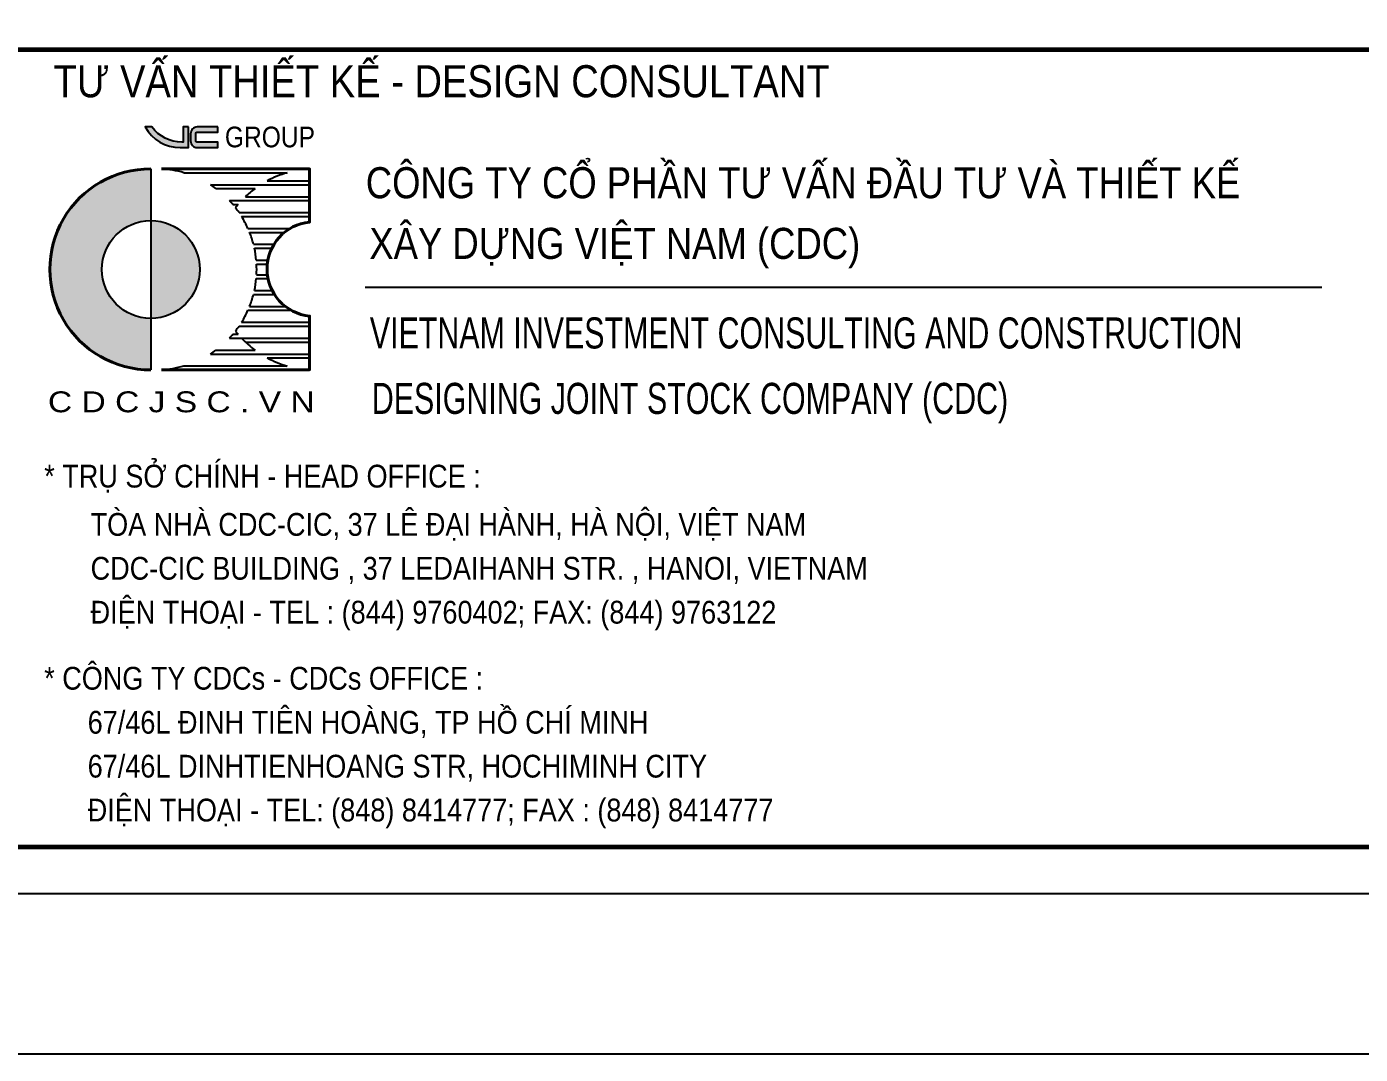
# Model space of a CAD drawing. Header units: millimetres. Extents: x 44 to 16922, y -171 to 5129.
# Drawn here: x 5697.1 to 5825.9, y 1810.7 to 1910 of the extents above; entities that cross this region are included whole.
import ezdxf
from ezdxf.enums import TextEntityAlignment as Align

# ---------------------------------------------------------------- set-up
doc = ezdxf.new("R2010")
doc.units = ezdxf.units.MM
doc.layers.add('CDC -TEXT KHUNG', color=7, linetype='Continuous', lineweight=15)
doc.layers.add('CDC-KHUNGTEN', color=7, linetype='Continuous')
doc.styles.add('KT CDC', font='arial.ttf', dxfattribs={"width": 0.85, "height": 200})

# ---------------------------------------------------------------- blocks, each defined once
blk = doc.blocks.new('LOGOmoi')
at = {"layer": 'CDC-KHUNGTEN'}
h = blk.add_hatch(color=1, dxfattribs=at)
h.paths.add_polyline_path([(1.458, 5.453), (1.257, 5.453), (1.257, 4.876), (1.208, 4.876, -0.237912), (0.058, 5.453), (-0.203, 5.453, 0.272847), (1.139, 4.665), (1.458, 4.665)])
h.paths.add_polyline_path([(2.588, 5.453), (1.796, 5.453, 0.414214), (1.539, 5.196), (1.539, 4.922, 0.414214), (1.796, 4.665), (2.588, 4.665), (2.588, 4.866), (1.796, 4.866, -0.414214), (1.739, 4.922), (1.739, 5.196, -0.414214), (1.796, 5.253), (2.588, 5.253)])
at = {"layer": 'CDC-KHUNGTEN', "true_color": 0x00fa3e}
h = blk.add_hatch(color=100, dxfattribs=at)
edge = h.paths.add_edge_path()
edge.add_arc((0.017, -0.003), 1.874, 90, 270)
edge.add_line((0.017, -1.876), (0.017, -3.844))
edge.add_line((0.017, -3.844), (-0.171, -3.839))
edge.add_line((-0.171, -3.839), (-0.36, -3.826))
edge.add_line((-0.36, -3.826), (-0.547, -3.803))
edge.add_line((-0.547, -3.803), (-0.733, -3.77))
edge.add_line((-0.733, -3.77), (-0.917, -3.729))
edge.add_line((-0.917, -3.729), (-1.099, -3.679))
edge.add_line((-1.099, -3.679), (-1.278, -3.619))
edge.add_line((-1.278, -3.619), (-1.454, -3.551))
edge.add_line((-1.454, -3.551), (-1.626, -3.475))
edge.add_line((-1.626, -3.475), (-1.795, -3.39))
edge.add_line((-1.795, -3.39), (-1.959, -3.297))
edge.add_line((-1.959, -3.297), (-2.119, -3.196))
edge.add_line((-2.119, -3.196), (-2.273, -3.088))
edge.add_line((-2.273, -3.088), (-2.422, -2.972))
edge.add_line((-2.422, -2.972), (-2.564, -2.848))
edge.add_line((-2.564, -2.848), (-2.701, -2.718))
edge.add_line((-2.701, -2.718), (-2.831, -2.582))
edge.add_line((-2.831, -2.582), (-2.954, -2.439))
edge.add_line((-2.954, -2.439), (-3.07, -2.29))
edge.add_line((-3.07, -2.29), (-3.179, -2.136))
edge.add_line((-3.179, -2.136), (-3.28, -1.976))
edge.add_line((-3.28, -1.976), (-3.373, -1.812))
edge.add_line((-3.373, -1.812), (-3.458, -1.644))
edge.add_line((-3.458, -1.644), (-3.534, -1.471))
edge.add_line((-3.534, -1.471), (-3.602, -1.295))
edge.add_line((-3.602, -1.295), (-3.661, -1.116))
edge.add_line((-3.661, -1.116), (-3.712, -0.934))
edge.add_line((-3.712, -0.934), (-3.753, -0.75))
edge.add_line((-3.753, -0.75), (-3.785, -0.564))
edge.add_line((-3.785, -0.564), (-3.808, -0.377))
edge.add_line((-3.808, -0.377), (-3.822, -0.189))
edge.add_line((-3.822, -0.189), (-3.827, 0))
edge.add_line((-3.827, 0), (-3.822, 0.189))
edge.add_line((-3.822, 0.189), (-3.808, 0.377))
edge.add_line((-3.808, 0.377), (-3.785, 0.564))
edge.add_line((-3.785, 0.564), (-3.753, 0.75))
edge.add_line((-3.753, 0.75), (-3.712, 0.934))
edge.add_line((-3.712, 0.934), (-3.661, 1.116))
edge.add_line((-3.661, 1.116), (-3.602, 1.295))
edge.add_line((-3.602, 1.295), (-3.534, 1.471))
edge.add_line((-3.534, 1.471), (-3.458, 1.644))
edge.add_line((-3.458, 1.644), (-3.373, 1.812))
edge.add_line((-3.373, 1.812), (-3.28, 1.976))
edge.add_line((-3.28, 1.976), (-3.179, 2.136))
edge.add_line((-3.179, 2.136), (-3.07, 2.29))
edge.add_line((-3.07, 2.29), (-2.954, 2.439))
edge.add_line((-2.954, 2.439), (-2.831, 2.582))
edge.add_line((-2.831, 2.582), (-2.701, 2.718))
edge.add_line((-2.701, 2.718), (-2.564, 2.848))
edge.add_line((-2.564, 2.848), (-2.422, 2.972))
edge.add_line((-2.422, 2.972), (-2.273, 3.088))
edge.add_line((-2.273, 3.088), (-2.119, 3.196))
edge.add_line((-2.119, 3.196), (-1.959, 3.297))
edge.add_line((-1.959, 3.297), (-1.795, 3.39))
edge.add_line((-1.795, 3.39), (-1.626, 3.475))
edge.add_line((-1.626, 3.475), (-1.454, 3.551))
edge.add_line((-1.454, 3.551), (-1.278, 3.619))
edge.add_line((-1.278, 3.619), (-1.099, 3.679))
edge.add_line((-1.099, 3.679), (-0.917, 3.729))
edge.add_line((-0.917, 3.729), (-0.733, 3.77))
edge.add_line((-0.733, 3.77), (-0.547, 3.803))
edge.add_line((-0.547, 3.803), (-0.36, 3.826))
edge.add_line((-0.36, 3.826), (-0.171, 3.839))
edge.add_line((-0.171, 3.839), (0.017, 3.844))
edge.add_line((0.017, 3.844), (0.017, 1.871))
at = {"layer": 'CDC-KHUNGTEN', "true_color": 0xc20000}
blk.add_hatch(color=12, dxfattribs=at).paths.add_polyline_path([(0.017, 1.871), (0.017, -1.812), (0.017, -1.876, 0.414214), (1.891, -0.003, 0.414214)])
at = {"layer": 'CDC-KHUNGTEN', "color": 102}
for p, q in [((0.017, 3.844), (0.017, -3.849)), ((0.422, 3.849), (6.095, 3.849)), ((1.279, 3.701), (5.239, 3.701)), ((6.095, 3.849), (6.095, 1.812)), ((2.296, 3.242), (6.095, 3.242)), ((2.511, 3.093), (4.006, 3.093)), ((4.474, 3.39), (6.095, 3.39)), ((3.027, 2.634), (6.095, 2.634)), ((3.638, 2.782), (6.095, 2.782)), ((3.159, 2.485), (3.358, 2.485)), ((3.396, 2.175), (6.095, 2.175)), ((3.493, 2.026), (6.095, 2.026)), ((3.736, 1.567), (5.365, 1.567)), ((3.798, 1.418), (5.152, 1.418)), ((3.948, 0.959), (4.747, 0.959)), ((3.983, 0.81), (4.664, 0.81)), ((4.053, 0.351), (4.509, 0.351)), ((4.064, 0.203), (4.486, 0.203)), ((4.053, -0.351), (4.509, -0.351)), ((4.064, -0.203), (4.486, -0.203)), ((3.948, -0.959), (4.747, -0.959)), ((3.983, -0.81), (4.664, -0.81)), ((3.798, -1.418), (5.152, -1.418)), ((3.493, -2.026), (6.095, -2.026)), ((3.736, -1.567), (5.365, -1.567)), ((6.095, -1.788), (6.095, -3.844)), ((3.159, -2.485), (3.358, -2.485)), ((3.396, -2.175), (6.095, -2.175)), ((3.027, -2.634), (6.095, -2.634)), ((3.638, -2.782), (6.095, -2.782)), ((2.296, -3.242), (6.095, -3.242)), ((2.511, -3.093), (4.006, -3.093)), ((4.474, -3.39), (6.095, -3.39)), ((0.013, -3.844), (0.017, -3.844)), ((0.422, -3.844), (6.095, -3.844)), ((1.279, -3.696), (5.239, -3.696))]:
    blk.add_line(p, q, dxfattribs=at)
at = {"layer": 'CDC-KHUNGTEN', "color": 1}
for points in [[(1.458, 5.453), (1.257, 5.453), (1.257, 4.876), (1.208, 4.876, -0.237912), (0.058, 5.453), (-0.203, 5.453, 0.272847), (1.139, 4.665), (1.458, 4.665)], [(2.588, 5.453), (1.796, 5.453, 0.414214), (1.539, 5.196), (1.539, 4.922, 0.414214), (1.796, 4.665), (2.588, 4.665), (2.588, 4.866), (1.796, 4.866, -0.414214), (1.739, 4.922), (1.739, 5.196, -0.414214), (1.796, 5.253), (2.588, 5.253)]]:
    blk.add_lwpolyline(points, format="xyb", close=True, dxfattribs=at)
at = {"layer": 'CDC-KHUNGTEN', "color": 7, "lineweight": 40}
blk.add_lwpolyline([(0.422, 3.849), (6.095, 3.849), (6.095, 1.812, 0.905134), (6.095, -1.788), (6.095, -3.844), (0.422, -3.844)], format="xyb", dxfattribs=at)
at = {"layer": 'CDC-KHUNGTEN', "color": 102}
blk.add_circle((0.017, -0.003), 1.874, dxfattribs=at)
at = {"layer": 'CDC-KHUNGTEN', "color": 7, "lineweight": 40}
blk.add_arc((0, 0), 3.849, 89.7449, 270.2551, dxfattribs=at)
at = {"layer": 'CDC-KHUNGTEN', "color": 112}
blk.add_ellipse((0.22, 0), major_axis=(-2.722, 2.722), ratio=1, start_param=-1.064136, end_param=-0.838054, dxfattribs=at)
at = {"layer": 'CDC-KHUNGTEN', "color": 102}
for centre, major_axis, start_param, end_param in [((6.298, 0), (2.722, 2.722), 1.064136, 1.278853), ((0.22, 0), (-2.722, 2.722), -1.423028, -1.355019), ((6.298, 0), (-2.722, 2.722), -0.147768, -0.022458), ((0.22, 0), (2.722, 2.722), 6.199614, 6.251308), ((6.298, 0), (-2.722, 2.722), 0.083571, 0.124553), ((0.22, 0), (-2.722, 2.722), 4.527318, 4.587836), ((0.22, 0), (-2.722, 2.722), 4.346177, 4.481253), ((6.275, 0.012), (1.279, 1.279), 0.884906, 3.827483), ((0.22, 0), (-2.722, 2.722), 4.178765, 4.304301), ((0.22, 0), (2.722, 2.722), 5.589142, 5.7099), ((0.22, 0), (2.722, 2.722), 5.445131, 5.550443), ((0.22, 0), (-2.722, 2.722), 3.714878, 3.835636), ((0.22, 0), (-2.722, 2.722), 3.549681, 3.675216), ((0.22, 0), (2.722, 2.722), 4.943525, 5.078601), ((0.22, 0), (-2.722, 2.722), 3.17347, 3.225164), ((0.22, 0), (2.722, 2.722), 4.836942, 4.89746), ((6.298, 0), (-2.722, 2.722), 1.446243, 1.487225), ((6.298, 0), (-2.722, 2.722), 1.538919, 1.718564), ((0.22, 0), (-2.722, 2.722), 2.925816, 2.993825), ((6.298, 0), (2.722, 2.722), 3.433536, 3.648253), ((0.22, 0.005), (2.722, 2.722), 3.979647, 4.205729)]:
    blk.add_ellipse(centre, major_axis=major_axis, ratio=1, start_param=start_param, end_param=end_param, dxfattribs=at)
at = {"layer": 'CDC-KHUNGTEN', "color": 1, "style": 'KT CDC', "width": 0.85}
blk.add_text('GROUP', height=0.792, dxfattribs=at).set_placement((2.853, 4.674))
at = {"layer": 'CDC-KHUNGTEN', "color": 102, "style": 'KT CDC', "width": 1.15}
blk.add_text('C D C J S C . V N', height=0.8, dxfattribs=at).set_placement((-3.921, -5.472))

msp = doc.modelspace()

# ---------------------------------------------------------------- linework, layer by layer
at = {"layer": 'CDC-KHUNGTEN', "color": 255, "lineweight": 60}
msp.add_line((6239.25, 1907.74), (5120.75, 1907.74), dxfattribs=at)
at = {"layer": 'CDC-KHUNGTEN'}
msp.add_line((5729.8, 1884.82), (5822.19, 1884.82), dxfattribs=at)
at = {"layer": 'CDC-KHUNGTEN', "color": 8}
msp.add_lwpolyline([(5116.25, 1826.24), (5116.25, 2636.24), (6243.75, 2636.24), (6243.75, 1826.24)], close=True, dxfattribs=at)
at = {"layer": 'CDC-KHUNGTEN', "color": 255, "lineweight": 60}
msp.add_lwpolyline([(6239.25, 1907.74), (6239.25, 1830.74), (6128.75, 1830.74), (5120.75, 1830.74), (5120.75, 1907.74)], dxfattribs=at)
at = {"layer": 'Defpoints', "color": 1, "ltscale": 0.2}
msp.add_lwpolyline([(5071.25, 1810.74), (5071.25, 2651.74), (6259.25, 2651.74), (6259.25, 1810.74), (5071.25, 1810.74)], close=True, dxfattribs=at)

# ---------------------------------------------------------------- block references
at = {"xscale": 2.522048060782254, "yscale": 2.522048060782254, "zscale": 2.522048060782254}
msp.add_blockref('LOGOmoi', (5709.07, 1886.55), dxfattribs=at)

# ---------------------------------------------------------------- texts
at = {"layer": 'CDC -TEXT KHUNG', "style": 'KT CDC', "width": 0.85}
msp.add_text('TƯ VẤN THIẾT KẾ - DESIGN CONSULTANT', height=3.1, dxfattribs=at).set_placement((5737.19, 1903.17), align=Align.CENTER)
at = {"layer": 'CDC-KHUNGTEN', "style": 'KT CDC'}
for s, height, width, p in [('CÔNG TY CỔ PHẦN TƯ VẤN ÐẦU TƯ VÀ THIẾT KẾ', 3, 0.84, (5729.87, 1893.42)), ('XÂY DỰNG VIỆT NAM (CDC)', 3, 0.84, (5730.21, 1887.56)), ('VIETNAM INVESTMENT CONSULTING AND CONSTRUCTION ', 3, 0.7, (5730.26, 1878.91)), ('DESIGNING JOINT STOCK COMPANY (CDC)', 3, 0.7, (5730.45, 1872.59)), ('* TRỤ SỞ CHÍNH - HEAD OFFICE :', 2.2, 0.85, (5698.82, 1865.48)), ('TÒA NHÀ CDC-CIC, 37 LÊ ĐẠI HÀNH, HÀ NỘI, VIỆT NAM', 2.2, 0.85, (5703.3, 1860.82)), ('CDC-CIC BUILDING , 37 LEDAIHANH STR. , HANOI, VIETNAM', 2.2, 0.85, (5703.3, 1856.58)), ('ĐIỆN THOẠI - TEL : (844) 9760402; FAX: (844) 9763122', 2.2, 0.85, (5703.3, 1852.34)), ('* CÔNG TY CDCs - CDCs OFFICE :', 2.2, 0.85, (5698.82, 1845.96)), ('67/46L ĐINH TIÊN HOÀNG, TP HỒ CHÍ MINH', 2.2, 0.85, (5703.02, 1841.71)), ('67/46L DINHTIENHOANG STR, HOCHIMINH CITY', 2.2, 0.85, (5703.02, 1837.47)), ('ĐIỆN THOẠI - TEL: (848) 8414777; FAX : (848) 8414777', 2.2, 0.85, (5703.02, 1833.23))]:
    msp.add_text(s, height=height, dxfattribs=dict(at, width=width)).set_placement(p)

doc.saveas('drawing.dxf')
